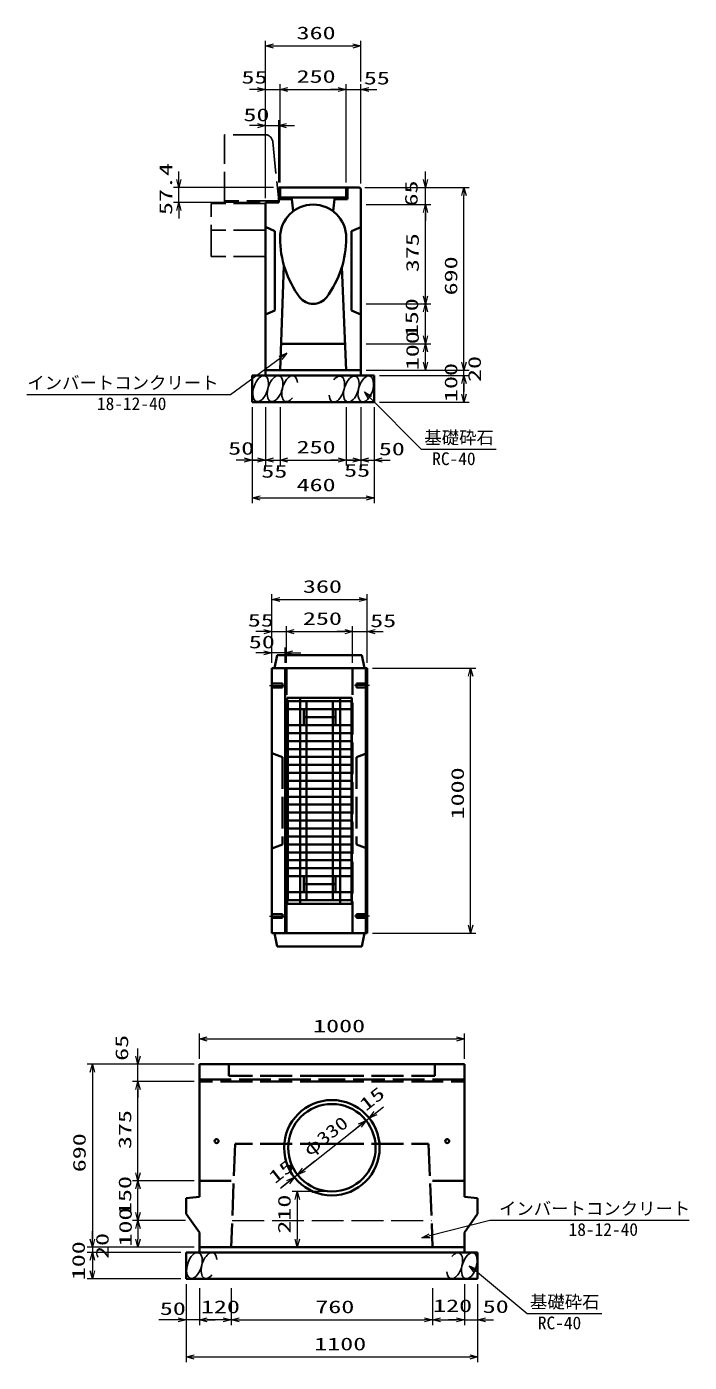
# Model space of a CAD drawing. Units: millimetres on the paper. Extents: x 15 to 1219, y 6 to 859.
# Drawn here: x 464.7 to 589.7, y 358.3 to 610.3 of the extents above; entities that cross this region are included whole.
import ezdxf
from ezdxf.enums import TextEntityAlignment as Align

# ---------------------------------------------------------------- set-up
doc = ezdxf.new("R2010")
doc.units = ezdxf.units.MM
doc.linetypes.add('DASHED', pattern=[7.5, 6, -1.5])
doc.linetypes.add('USER1', pattern=[18.5, 12, -1.5, 3.5, -1.5])
for name, color, linetype, lineweight in [('D-BMK（構造物基準線）', 2, 'USER1', 18), ('D-STR-DIM（寸法）', 7, 'Continuous', 13), ('D-STR-HTXT(基礎砕石-旗)', 7, 'Continuous', 13), ('D-STR-HTXT（旗上げ）', 7, 'Continuous', 13), ('D-STR-STRF(グリ)', 7, 'Continuous', 25), ('D-STR-STRF(歩車)', 7, 'DASHED', 25), ('D-STR-TXT(文字)', 7, 'DASHED', 18), ('D-STR（構造物）', 1, 'Continuous', 35)]:
    doc.layers.add(name, color=color, linetype=linetype, lineweight=lineweight)
doc.styles.add('ＭＳ ゴシック', font='')
doc.styles.get('ＭＳ ゴシック').set_extended_font_data('MS Gothic')

# ---------------------------------------------------------------- blocks, each defined once
blk = doc.blocks.new('_Open30')
at = {"color": 7, "linetype": 'Continuous', "lineweight": 13}
for p, q in [((-1, 0.2679), (0, 0)), ((0, 0), (-1, -0.2679)), ((0, 0), (-1, 0))]:
    blk.add_line(p, q, dxfattribs=at)

msp = doc.modelspace()

# ---------------------------------------------------------------- linework, layer by layer
at = {"layer": 'D-BMK（構造物基準線）'}
for p, q in [((510.483, 485.975), (513.333, 485.975)), ((529.407, 485.975), (526.558, 485.975)), ((510.483, 442.475), (513.333, 442.475)), ((529.407, 442.475), (526.558, 442.475))]:
    msp.add_line(p, q, dxfattribs=at)
at = {"layer": 'D-STR-DIM（寸法）'}
for p, q in [((509.746, 599.458), (509.746, 607.667)), ((527.746, 599.976), (527.746, 607.667)), ((511.246, 606.667), (526.246, 606.667)), ((508.246, 598.458), (506.746, 598.458)), ((509.746, 577.926), (509.746, 599.458)), ((509.746, 598.458), (512.496, 598.458)), ((512.496, 580.921), (512.496, 599.458)), ((512.496, 580.921), (512.496, 599.458)), ((513.996, 598.458), (515.496, 598.458)), ((513.996, 598.458), (523.496, 598.458)), ((523.496, 598.458), (521.996, 598.458)), ((524.996, 580.921), (524.996, 599.458)), ((524.996, 580.921), (524.996, 599.458)), ((524.996, 598.458), (527.746, 598.458)), ((527.746, 580.726), (527.746, 599.458)), ((529.246, 598.458), (530.746, 598.458)), ((509.746, 577.926), (509.746, 592.649)), ((512.246, 580.926), (512.246, 592.649)), ((508.246, 591.649), (506.746, 591.649)), ((509.746, 591.649), (512.246, 591.649)), ((513.746, 591.649), (515.246, 591.649)), ((493.412, 581.476), (493.412, 582.976)), ((539.939, 581.476), (539.939, 582.976)), ((511.246, 579.976), (492.412, 579.976)), ((493.412, 577.106), (493.412, 579.976)), ((528.496, 579.976), (540.939, 579.976)), ((528.496, 579.971), (548.199, 579.971)), ((539.939, 576.725), (539.939, 579.976)), ((547.199, 546.976), (547.199, 578.471)), ((508.746, 577.106), (492.412, 577.106)), ((493.412, 575.606), (493.412, 574.106)), ((528.746, 576.725), (540.939, 576.725)), ((528.746, 576.725), (540.939, 576.725)), ((539.939, 559.477), (539.939, 575.225)), ((539.939, 575.225), (539.939, 573.725)), ((528.746, 557.977), (540.939, 557.977)), ((528.746, 557.977), (540.939, 557.977)), ((539.939, 551.977), (539.939, 556.477)), ((528.746, 550.477), (540.939, 550.477)), ((528.746, 550.477), (540.939, 550.477)), ((539.939, 546.977), (539.939, 548.977)), ((547.199, 546.976), (547.199, 548.476)), ((528.746, 545.477), (540.939, 545.477)), ((528.746, 545.476), (548.199, 545.476)), ((528.746, 545.476), (548.199, 545.476)), ((531.246, 544.476), (548.199, 544.476)), ((531.246, 544.476), (548.199, 544.476)), ((547.199, 544.476), (547.199, 545.476)), ((547.199, 540.976), (547.199, 542.976)), ((547.199, 542.976), (547.199, 541.476)), ((531.246, 539.476), (548.199, 539.476)), ((507.246, 538.476), (507.246, 527.509)), ((509.746, 538.476), (509.746, 527.509)), ((509.746, 538.476), (509.746, 527.509)), ((512.496, 538.476), (512.496, 527.509)), ((512.496, 538.476), (512.496, 527.509)), ((524.996, 538.476), (524.996, 527.509)), ((524.996, 538.476), (524.996, 527.509)), ((527.746, 538.476), (527.746, 527.509)), ((527.746, 538.476), (527.746, 527.509)), ((530.246, 538.476), (530.246, 527.509)), ((505.746, 528.509), (504.246, 528.509)), ((508.246, 528.509), (506.746, 528.509)), ((507.246, 528.509), (509.746, 528.509)), ((507.246, 527.509), (507.246, 520.37)), ((509.746, 528.509), (512.496, 528.509)), ((511.246, 528.509), (512.746, 528.509)), ((513.996, 528.509), (515.496, 528.509)), ((513.996, 528.509), (523.496, 528.509)), ((523.496, 528.509), (521.996, 528.509)), ((526.246, 528.509), (524.746, 528.509)), ((524.996, 528.509), (527.746, 528.509)), ((527.746, 528.509), (530.246, 528.509)), ((529.246, 528.509), (530.746, 528.509)), ((530.246, 527.509), (530.246, 520.37)), ((531.746, 528.509), (533.246, 528.509)), ((508.746, 521.37), (528.746, 521.37)), ((510.945, 497.152), (510.945, 503.202)), ((512.445, 502.202), (527.445, 502.202)), ((528.945, 497.182), (528.945, 503.202)), ((510.945, 490.255), (510.945, 497.152)), ((513.695, 490.307), (513.695, 497.152)), ((513.695, 490.255), (513.695, 497.152)), ((526.195, 490.255), (526.195, 497.152)), ((526.195, 490.292), (526.195, 497.152)), ((528.945, 490.225), (528.945, 497.152)), ((509.445, 496.152), (507.945, 496.152)), ((510.945, 496.152), (513.695, 496.152)), ((515.195, 496.152), (516.695, 496.152)), ((515.195, 496.152), (524.695, 496.152)), ((524.695, 496.152), (523.195, 496.152)), ((526.195, 496.152), (528.945, 496.152)), ((530.445, 496.152), (531.945, 496.152)), ((529.945, 489.255), (549.449, 489.255)), ((548.449, 440.755), (548.449, 487.755)), ((529.945, 439.255), (549.449, 439.255)), ((497.279, 415.499), (497.279, 420.275)), ((498.779, 419.275), (545.779, 419.275)), ((547.279, 415.499), (547.279, 420.275)), ((485.697, 415.999), (485.697, 417.499)), ((496.279, 414.499), (476.098, 414.499)), ((496.279, 414.499), (484.697, 414.499)), ((485.697, 411.249), (485.697, 414.499)), ((477.098, 412.999), (477.098, 381.499)), ((496.279, 411.249), (484.697, 411.249)), ((496.279, 411.249), (484.697, 411.249)), ((485.697, 393.999), (485.697, 409.749)), ((485.697, 409.749), (485.697, 408.249)), ((531.993, 406.416), (525.517, 401.305)), ((530.521, 405.254), (531.698, 406.184)), ((528.755, 403.86), (529.344, 404.325)), ((516.98, 394.567), (527.577, 402.931)), ((527.577, 402.931), (526.4, 402.002)), ((519.041, 396.194), (512.565, 391.082)), ((515.803, 393.638), (515.214, 393.173)), ((516.98, 394.567), (518.158, 395.497)), ((496.279, 392.499), (484.697, 392.499)), ((496.279, 392.499), (484.697, 392.499)), ((485.697, 386.499), (485.697, 390.999)), ((514.037, 392.244), (512.859, 391.315)), ((521.279, 390.499), (514.763, 390.499)), ((515.763, 388.999), (515.763, 381.499)), ((493.672, 384.999), (484.697, 384.999)), ((494.672, 384.999), (484.697, 384.999)), ((485.697, 383.499), (485.697, 381.499)), ((477.098, 381.499), (477.098, 382.999)), ((493.779, 379.999), (476.098, 379.999)), ((496.279, 379.999), (476.098, 379.999)), ((493.779, 378.999), (476.098, 378.999)), ((493.779, 378.999), (476.098, 378.999)), ((477.098, 379.999), (477.098, 378.999)), ((496.279, 379.999), (484.697, 379.999)), ((521.279, 379.999), (514.763, 379.999)), ((477.098, 377.499), (477.098, 375.999)), ((477.098, 377.499), (477.098, 375.499)), ((493.779, 373.999), (476.098, 373.999)), ((494.779, 372.999), (494.779, 358.258)), ((494.779, 372.252), (494.779, 365.267)), ((497.279, 372.252), (497.279, 365.267)), ((497.279, 372.252), (497.279, 365.267)), ((503.279, 372.252), (503.279, 365.267)), ((503.279, 372.252), (503.279, 365.267)), ((541.279, 372.252), (541.279, 365.267)), ((541.279, 371.252), (541.279, 365.267)), ((547.279, 372.999), (547.279, 365.267)), ((547.279, 371.252), (547.279, 365.267)), ((549.779, 372.999), (549.779, 358.258)), ((549.779, 372.999), (549.779, 365.267)), ((496.904, 366.267), (489.654, 366.267)), ((497.279, 366.267), (494.779, 366.267)), ((501.779, 366.267), (498.779, 366.267)), ((498.779, 366.267), (500.279, 366.267)), ((504.779, 366.267), (539.779, 366.267)), ((542.779, 366.267), (545.779, 366.267)), ((545.779, 366.267), (544.279, 366.267)), ((547.279, 366.267), (549.779, 366.267)), ((551.279, 366.267), (552.779, 366.267)), ((496.279, 359.258), (548.279, 359.258))]:
    msp.add_line(p, q, dxfattribs=at)
at = {"layer": 'D-STR-HTXT(基礎砕石-旗)'}
for points in [[(553.29, 530.503), (539.187, 530.503), (529.464, 540.32)], [(573.215, 367.412), (559.111, 367.412), (549.357, 375.517)]]:
    msp.add_lwpolyline(points, dxfattribs=at)
at = {"layer": 'D-STR-HTXT（旗上げ）'}
for p, q in [((509.445, 492.138), (507.945, 492.138)), ((510.945, 490.255), (510.945, 493.138)), ((513.445, 492.138), (510.945, 492.138)), ((513.445, 490.255), (513.445, 493.138)), ((514.945, 492.138), (516.445, 492.138))]:
    msp.add_line(p, q, dxfattribs=at)
for points in [[(464.715, 540.889), (503.16, 540.889), (512.589, 547.798)], [(589.701, 385.047), (552.068, 384.999), (540.705, 382.135)]]:
    msp.add_lwpolyline(points, dxfattribs=at)
at = {"layer": 'D-STR-STRF(グリ)'}
for centre, major_axis in [((508.841, 541.999), (0.79, 2.421)), ((511.562, 541.999), (0.79, 2.421)), ((525.951, 541.918), (-0.771, -2.427)), ((528.672, 541.94), (-0.771, -2.427)), ((496.354, 376.523), (0.79, 2.421)), ((548.204, 376.476), (-0.79, -2.421))]:
    msp.add_ellipse(centre, major_axis=major_axis, ratio=0.5139, dxfattribs=at)
for centre, major_axis in [((514.303, 541.999), (0.79, 2.421)), ((523.21, 541.897), (-0.771, -2.427)), ((499.095, 376.523), (0.79, 2.421)), ((545.463, 376.476), (-0.79, -2.421))]:
    msp.add_ellipse(centre, major_axis=major_axis, ratio=0.5139, start_param=5.3575563, end_param=10.3750652, dxfattribs=at)
at = {"layer": 'D-STR-STRF(歩車)'}
for p, q in [((501.996, 576.926), (501.996, 589.926)), ((509.639, 589.926), (501.996, 589.926)), ((511.131, 588.575), (512.246, 577.426)), ((512.246, 577.426), (501.996, 577.426)), ((509.746, 576.926), (499.496, 576.926)), ((499.496, 566.926), (499.496, 576.926)), ((509.746, 576.926), (509.746, 566.926)), ((509.746, 571.926), (499.496, 571.926)), ((509.746, 566.926), (499.496, 566.926))]:
    msp.add_line(p, q, dxfattribs=at)
msp.add_arc((509.639, 588.426), 1.5, 5.71077, 89.99998, dxfattribs=at)
at = {"layer": 'D-STR-TXT(文字)', "color": 1}
msp.add_line((503.489, 384.999), (541.068, 384.999), dxfattribs=at)
at = {"layer": 'D-STR（構造物）'}
for p, q in [((527.496, 579.976), (512.246, 579.976)), ((512.246, 577.106), (512.246, 579.976)), ((512.546, 579.97), (512.545, 578.07)), ((524.947, 579.976), (524.946, 578.083)), ((525.247, 579.976), (525.246, 577.782)), ((527.496, 579.976), (527.746, 579.726)), ((527.746, 579.726), (527.746, 544.476)), ((512.246, 577.77), (514.745, 577.768)), ((512.545, 578.07), (524.946, 578.083)), ((514.745, 577.768), (514.745, 578.068)), ((514.745, 577.768), (514.996, 575.476)), ((522.746, 577.784), (522.496, 575.476)), ((522.746, 578.084), (522.746, 577.784)), ((524.946, 578.083), (522.746, 578.084)), ((525.246, 577.782), (522.746, 577.784)), ((512.246, 577.106), (509.746, 577.106)), ((509.746, 544.476), (509.746, 577.106)), ((511.496, 571.726), (509.737, 572.526)), ((527.746, 572.476), (525.996, 571.726)), ((511.496, 571.726), (511.496, 556.726)), ((525.996, 556.726), (525.996, 571.726)), ((513.237, 565.231), (512.496, 545.476)), ((524.996, 545.476), (524.161, 564.938)), ((509.746, 555.976), (511.496, 556.726)), ((525.996, 556.726), (527.746, 555.976)), ((524.782, 550.476), (512.684, 550.476)), ((530.246, 544.476), (507.246, 544.476)), ((507.246, 539.476), (507.246, 544.476)), ((527.746, 545.476), (509.746, 545.476)), ((530.246, 544.476), (530.246, 539.476)), ((530.246, 539.476), (507.246, 539.476)), ((511.945, 491.725), (511.445, 489.225)), ((527.945, 491.725), (511.945, 491.725)), ((528.445, 489.225), (527.945, 491.725)), ((510.945, 489.225), (510.945, 439.225)), ((528.945, 489.225), (510.945, 489.225)), ((513.445, 489.225), (513.445, 439.225)), ((528.695, 489.225), (528.695, 439.225)), ((528.945, 489.225), (528.945, 439.225)), ((513.82, 444.848), (513.82, 483.65)), ((513.82, 483.65), (526.07, 483.65)), ((513.965, 482.991), (525.965, 482.991)), ((513.965, 445.491), (513.965, 482.991)), ((513.965, 481.491), (525.965, 481.491)), ((516.32, 444.848), (516.32, 483.651)), ((516.965, 481.491), (516.965, 478.491)), ((517.465, 445.491), (517.465, 482.991)), ((522.465, 482.991), (522.465, 445.491)), ((522.965, 481.493), (522.965, 478.491)), ((523.82, 483.61), (523.82, 444.848)), ((525.965, 482.991), (525.965, 445.491)), ((526.07, 483.65), (526.07, 444.8)), ((522.97, 479.991), (516.965, 479.991)), ((513.965, 478.491), (525.965, 478.491)), ((513.965, 476.991), (525.965, 476.991)), ((513.965, 475.491), (525.965, 475.491)), ((513.965, 473.991), (525.965, 473.991)), ((513.965, 472.491), (525.965, 472.491)), ((513.965, 470.991), (525.965, 470.991)), ((513.965, 469.491), (525.965, 469.491)), ((513.965, 467.991), (525.965, 467.991)), ((513.965, 466.491), (525.965, 466.491)), ((513.965, 464.991), (525.965, 464.991)), ((513.965, 463.491), (525.965, 463.491)), ((513.965, 461.992), (525.965, 461.992)), ((513.965, 460.491), (525.965, 460.491)), ((513.965, 458.991), (525.965, 458.991)), ((513.965, 457.492), (525.965, 457.492)), ((513.965, 455.992), (525.965, 455.992)), ((513.965, 454.492), (525.965, 454.492)), ((513.965, 452.992), (525.965, 452.992)), ((513.965, 451.492), (525.965, 451.492)), ((513.965, 449.992), (525.965, 449.992)), ((516.965, 449.992), (516.965, 446.992)), ((522.965, 449.992), (522.965, 446.992)), ((513.965, 446.992), (525.965, 446.992)), ((516.965, 448.492), (522.965, 448.492)), ((526.07, 444.8), (513.82, 444.8)), ((525.965, 445.491), (513.965, 445.491)), ((528.945, 439.225), (510.945, 439.225)), ((511.445, 439.225), (511.945, 436.725)), ((527.945, 436.725), (528.445, 439.225)), ((527.945, 436.725), (511.945, 436.725)), ((497.279, 414.499), (497.279, 389.499)), ((497.279, 414.499), (522.279, 414.499)), ((502.854, 414.499), (502.854, 412.306)), ((547.279, 414.499), (522.279, 414.499)), ((541.704, 414.499), (541.704, 412.306)), ((547.279, 414.499), (547.279, 389.499)), ((494.779, 389.249), (497.279, 389.499)), ((494.779, 386.249), (494.779, 389.249)), ((549.779, 389.249), (547.279, 389.499)), ((549.779, 386.249), (549.779, 389.249)), ((497.279, 382.749), (494.779, 386.249)), ((547.279, 382.749), (549.779, 386.249)), ((497.279, 379.999), (497.279, 382.749)), ((547.279, 379.999), (547.279, 382.749)), ((494.779, 378.999), (549.779, 378.999)), ((494.779, 378.999), (494.779, 373.999)), ((494.779, 378.999), (549.779, 378.999)), ((497.279, 379.999), (522.279, 379.999)), ((497.279, 379.999), (497.279, 378.999)), ((547.279, 379.999), (522.279, 379.999)), ((547.279, 379.999), (547.279, 378.999)), ((549.779, 378.999), (549.779, 373.999)), ((494.779, 373.999), (549.779, 373.999))]:
    msp.add_line(p, q, dxfattribs=at)
at = {"layer": 'D-STR（構造物）', "linetype": 'DASHED'}
for p, q in [((513.695, 439.225), (513.695, 489.225)), ((526.195, 439.225), (526.195, 489.225)), ((510.945, 486.325), (512.945, 486.325)), ((510.945, 485.625), (512.945, 485.625)), ((512.945, 485.625), (512.945, 486.325)), ((526.945, 485.625), (526.945, 486.325)), ((528.945, 486.325), (526.945, 486.325)), ((528.945, 485.625), (526.945, 485.625)), ((510.945, 473.225), (512.945, 472.475)), ((512.945, 472.475), (512.945, 455.975)), ((528.945, 473.225), (526.945, 472.475)), ((526.945, 472.475), (526.945, 455.975)), ((510.945, 455.225), (512.945, 455.975)), ((528.945, 455.225), (526.945, 455.975)), ((510.945, 442.825), (512.945, 442.825)), ((510.945, 442.125), (512.945, 442.125)), ((512.945, 442.825), (512.945, 442.125)), ((526.945, 442.825), (526.945, 442.125)), ((528.945, 442.825), (526.945, 442.825)), ((528.945, 442.125), (526.945, 442.125)), ((497.279, 411.629), (522.279, 411.629)), ((522.279, 411.249), (497.279, 411.249)), ((522.279, 412.306), (502.854, 412.306)), ((522.279, 412.306), (541.704, 412.306)), ((547.279, 411.629), (522.279, 411.629)), ((522.279, 411.249), (547.279, 411.249)), ((504.029, 399.462), (503.279, 379.999)), ((522.279, 399.462), (504.029, 399.462)), ((522.279, 399.462), (540.529, 399.462)), ((540.529, 399.462), (541.279, 379.999)), ((497.279, 392.499), (503.761, 392.499)), ((547.279, 392.499), (540.797, 392.499))]:
    msp.add_line(p, q, dxfattribs=at)
at = {"layer": 'D-STR（構造物）'}
for centre in [(500.529, 399.999), (544.029, 399.999)]:
    msp.add_circle(centre, 0.375, dxfattribs=at)
for centre, radius, start, end in [((518.746, 570.476), 6.25, 0, 180), ((531.246, 570.476), 18.75, 180, 216.8699), ((506.246, 570.476), 18.75, 323.1301, 0), ((518.746, 561.101), 3.125, 216.86989, 323.1301), ((522.279, 398.749), 9, 90, 270), ((522.279, 398.749), 8.25, 90, 270), ((522.279, 398.749), 9, 270, 90), ((522.279, 398.749), 8.25, 270, 90)]:
    msp.add_arc(centre, radius, start, end, dxfattribs=at)

# ---------------------------------------------------------------- block references
at = {"layer": 'D-STR-DIM（寸法）', "xscale": 1.5, "yscale": 1.5}
for p, rotation in [((509.746, 606.667), 180), ((512.496, 598.458), 180), ((512.496, 598.458), 180), ((527.746, 598.458), 180), ((512.246, 591.649), 180), ((493.412, 579.976), 270), ((539.939, 579.976), 270), ((547.199, 579.971), 90), ((493.412, 577.106), 90), ((539.939, 576.725), 90), ((539.939, 576.725), 90), ((539.939, 557.977), 270), ((539.939, 557.977), 90), ((539.939, 550.477), 270), ((539.939, 550.477), 90), ((539.939, 545.477), 270), ((547.199, 545.476), 270), ((547.199, 545.476), 270), ((547.199, 544.476), 90), ((547.199, 544.476), 90), ((547.199, 539.476), 270), ((509.746, 528.509), 180), ((512.496, 528.509), 180), ((512.496, 528.509), 180), ((527.746, 528.509), 180), ((530.246, 528.509), 180), ((507.246, 521.37), 180), ((510.945, 502.202), 180), ((513.695, 496.152), 180), ((513.695, 496.152), 180), ((528.945, 496.152), 180), ((548.449, 489.255), 90), ((548.449, 439.255), 270), ((497.279, 419.275), 180), ((485.697, 414.499), 270), ((477.098, 414.499), 90), ((485.697, 411.249), 90), ((485.697, 411.249), 90), ((528.755, 403.86), 38.28209), ((528.755, 403.86), 38.28209), ((529.344, 404.325), 218.28209), ((485.697, 392.499), 270), ((515.214, 393.173), 38.28209), ((515.803, 393.638), 218.28209), ((515.803, 393.638), 218.28209), ((485.697, 392.499), 90), ((515.763, 390.499), 90), ((485.697, 384.999), 270), ((485.697, 384.999), 90), ((477.098, 379.999), 270), ((477.098, 379.999), 270), ((485.697, 379.999), 270), ((515.763, 379.999), 270), ((477.098, 378.999), 90), ((477.098, 378.999), 90), ((477.098, 373.999), 270), ((497.279, 366.267), 180), ((497.279, 366.267), 180), ((503.279, 366.267), 180), ((541.279, 366.267), 180), ((549.779, 366.267), 180), ((494.779, 359.258), 180)]:
    msp.add_blockref('_Open30', p, dxfattribs=dict(at, rotation=rotation))
for p in [(527.746, 606.667), (509.746, 598.458), (524.996, 598.458), (524.996, 598.458), (509.746, 591.649), (507.246, 528.509), (509.746, 528.509), (524.996, 528.509), (524.996, 528.509), (527.746, 528.509), (530.246, 521.37), (528.945, 502.202), (510.945, 496.152), (526.195, 496.152), (526.195, 496.152), (547.279, 419.275), (494.779, 366.267), (503.279, 366.267), (541.279, 366.267), (547.279, 366.267), (547.279, 366.267), (549.779, 359.258)]:
    msp.add_blockref('_Open30', p, dxfattribs=at)
at = {"layer": 'D-STR-HTXT(基礎砕石-旗)', "xscale": 1.5, "yscale": 1.5}
for p, rotation in [((528.408, 541.385), 134.72505), ((548.204, 376.476), 140.27459)]:
    msp.add_blockref('_Open30', p, dxfattribs=dict(at, rotation=rotation))
at = {"layer": 'D-STR-HTXT（旗上げ）', "xscale": 1.5, "yscale": 1.5}
for p, rotation in [((513.799, 548.684), 36.22839), ((513.445, 492.138), 180), ((539.25, 381.768), 194.1476)]:
    msp.add_blockref('_Open30', p, dxfattribs=dict(at, rotation=rotation))
msp.add_blockref('_Open30', (510.945, 492.138), dxfattribs=at)

# ---------------------------------------------------------------- texts
at = {"layer": 'D-STR-DIM（寸法）', "style": 'ＭＳ ゴシック', "width": 1.5}
for s, p in [('360', (515.621, 607.204)), ('55', (505.227, 598.852)), ('250', (515.621, 598.996)), ('55', (528.311, 598.681)), ('50', (505.596, 591.751)), ('50', (502.72, 528.814)), ('250', (515.621, 529.046)), ('50', (531.139, 528.696)), ('55', (508.97, 524.481)), ('55', (524.595, 524.656)), ('460', (515.621, 521.907)), ('360', (516.82, 502.739)), ('55', (506.426, 496.37)), ('250', (516.82, 496.689)), ('55', (529.51, 496.275)), ('1000', (518.737, 419.812)), ('50', (489.825, 366.466)), ('120', (497.571, 366.804)), ('760', (519.154, 366.804)), ('120', (541.376, 367.007)), ('50', (550.731, 366.848)), ('1100', (518.946, 359.795))]:
    msp.add_text(s, height=2.405, dxfattribs=at).set_placement(p, align=Align.BOTTOM_LEFT)
at = {"layer": 'D-STR-DIM（寸法）', "style": 'ＭＳ ゴシック'}
for s, rotation, width, p in [('57.4', 90, 1.5, (492.875, 574.756)), ('65', 90, 1.5, (539.173, 576.374)), ('375', 90, 1.5, (539.401, 563.971)), ('690', 90, 1.5, (546.662, 559.598)), ('150', 90, 1.5, (539.272, 551.701)), ('100', 90, 1.5, (539.401, 545.477)), ('20', 90, 1.5, (551.113, 543.257)), ('100', 90, 1.5, (546.662, 539.476)), ('1000', 90, 1.5, (547.912, 460.713)), ('65', 90, 1.5, (484.571, 415.14)), ('15', 38.282, 1.5, (529.112, 404.955)), ('375', 90, 1.5, (485.159, 398.495)), ('φ330', 38.282, 1.3, (518.512, 396.461)), ('690', 90, 1.5, (476.56, 394.124)), ('15', 38.282, 1.5, (511.972, 391.262)), ('150', 90, 1.5, (485.159, 386.041)), ('210', 90, 1.5, (515.225, 382.541)), ('100', 90, 1.5, (485.255, 380.097)), ('100', 90, 1.5, (476.407, 373.739)), ('20', 90, 1.5, (480.892, 377.759))]:
    msp.add_text(s, height=2.405, rotation=rotation, dxfattribs=dict(at, width=width)).set_placement(p, align=Align.BOTTOM_LEFT)
at = {"layer": 'D-STR-HTXT(基礎砕石-旗)', "style": 'ＭＳ ゴシック'}
for s, p in [('基礎砕石', (539.722, 530.837)), ('RC-40', (541.21, 526.852)), ('基礎砕石', (559.647, 367.746)), ('RC-40', (561.135, 363.761))]:
    msp.add_text(s, height=2.405, dxfattribs=at).set_placement(p, align=Align.BOTTOM_LEFT)
at = {"layer": 'D-STR-HTXT（旗上げ）', "style": 'ＭＳ ゴシック'}
for s, p in [('インバートコンクリート', (464.823, 541.186)), ('18-12-40', (477.966, 537.238)), ('インバートコンクリート', (553.798, 385.343)), ('18-12-40', (566.94, 381.396))]:
    msp.add_text(s, height=2.405, dxfattribs=at).set_placement(p, align=Align.BOTTOM_LEFT)
at = {"layer": 'D-STR-HTXT（旗上げ）', "style": 'ＭＳ ゴシック', "width": 1.5}
msp.add_text('50', height=2.405, dxfattribs=at).set_placement((506.613, 492.272), align=Align.BOTTOM_LEFT)

doc.saveas('drawing.dxf')
